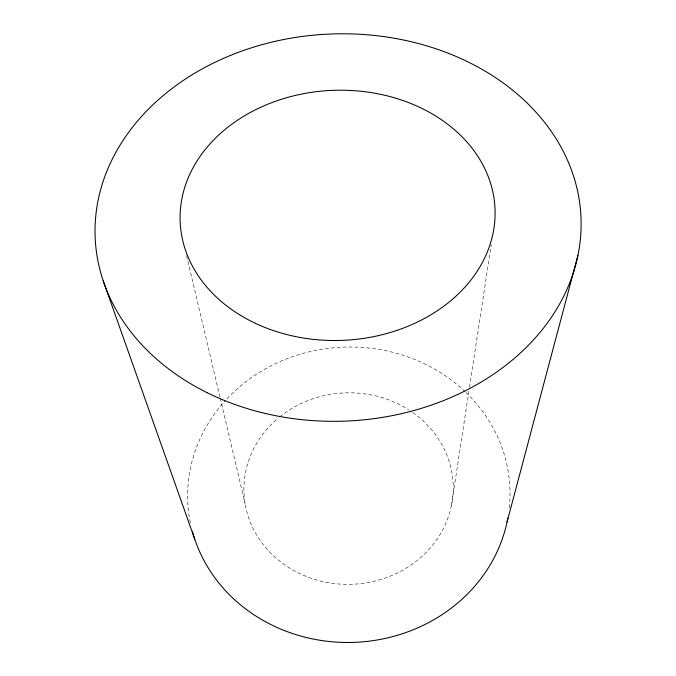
<?xml version="1.0" encoding="UTF-8"?>
<svg xmlns="http://www.w3.org/2000/svg" width="676" height="676" viewBox="0 0 676 676"><rect width="100%" height="100%" fill="white"/><g stroke="black" fill="none" stroke-linecap="round" stroke-linejoin="round"><path stroke-width="0.51" stroke-dasharray="3.38 2.54" d="M451.407 505.766L469.347 388.185M469.507 387.145L491.258 244.602M186.576 255.579L219.953 397.04M220.199 398.071L245.109 503.654M465.941 392.452A161.234 147.714 -2.3 0 1 509.172 508.977M190.336 522.785A161.234 147.714 -2.3 0 1 225.505 400.386M226.925 398.848A161.234 147.714 -2.3 0 1 465.181 391.725M412.833 412.563A104.67 95.755 -2.3 0 1 427.367 551.101A104.67 95.755 -2.3 0 1 275.276 557.421A104.67 95.755 -2.3 0 1 278.208 418.157M279.746 416.889A104.67 95.755 -2.3 0 1 408.693 409.791"/><path stroke-width="1.01" d="M507.068 521.957L577.946 255.308M103.234 280.929L194.823 539.414M507.845 517.977A161.234 147.714 -2.3 0 1 355.306 642.31A161.234 147.714 -2.3 0 1 192.449 531.632M207.076 392.663A243.123 193.682 -2.3 0 0 580.878 232.823A243.123 193.682 -2.3 0 0 226.283 57.164A243.123 193.682 -2.3 0 0 207.076 392.663M255.393 323.322A157.567 125.094 -2.3 0 0 495.06 216.193A157.567 125.094 -2.3 0 0 262.313 106.563A157.567 125.094 -2.3 0 0 255.393 323.322"/></g></svg>
